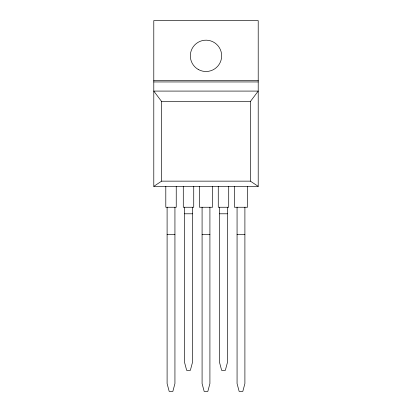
<?xml version="1.0" encoding="UTF-8"?>
<svg xmlns="http://www.w3.org/2000/svg" width="412" height="412" viewBox="0 0 412 412"><rect width="100%" height="100%" fill="white"/><g stroke="black" fill="none" stroke-linecap="round" stroke-linejoin="round"><path stroke-width="0.62" d="M258.211 186.363L250.378 181.146L250.378 101.527L258.211 91.083L153.789 91.083L161.622 101.527L161.622 181.146L153.789 186.363L153.789 20.6L258.211 20.6L258.211 186.363L153.789 186.363M153.789 80.639L258.211 80.639M153.789 81.947L258.211 81.947M161.622 101.527L250.378 101.527M161.622 181.146L250.378 181.146M184.597 213.792L192.425 213.792M219.575 213.792L227.403 213.792M167.102 234.624L174.935 234.624M202.086 234.624L209.914 234.624M237.065 234.624L244.898 234.624M247.509 186.363L247.509 207.251L234.454 207.251L234.454 186.363M244.898 207.251L244.898 383.567L242.807 391.4L239.151 391.4L237.065 383.567L237.065 207.251M228.712 186.363L228.712 207.251L218.267 207.251L218.267 186.363M227.403 207.251L227.403 362.575L225.318 370.403L221.661 370.403L219.575 362.575L219.575 207.251M212.525 186.363L212.525 207.251L199.475 207.251L199.475 186.363M209.914 207.251L209.914 383.567L207.828 391.4L204.172 391.4L202.086 383.567L202.086 207.251M193.733 186.363L193.733 207.251L183.288 207.251L183.288 186.363M192.425 207.251L192.425 362.575L190.339 370.403L186.682 370.403L184.597 362.575L184.597 207.251M176.238 186.363L176.238 207.251L165.799 207.251L165.799 186.363M174.935 207.251L174.935 383.567L172.849 391.4L169.193 391.4L167.102 383.567L167.102 207.251M198.167 69.407A15.661 15.661 0 0 0 221.661 55.841A15.661 15.661 0 0 0 198.167 42.276A15.661 15.661 0 0 0 198.167 69.407"/></g></svg>
